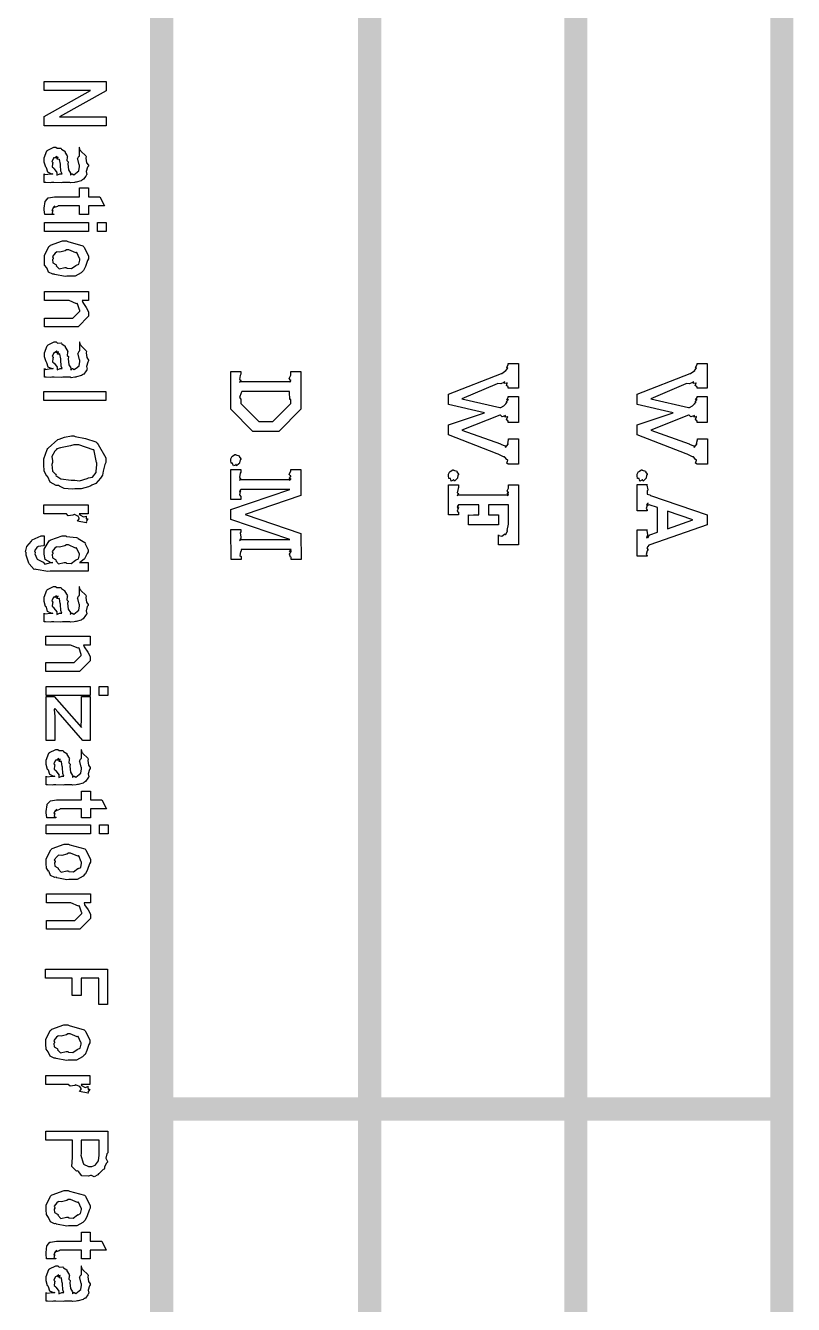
# Model space of a CAD drawing. Extents: x 0.1 to 11.6, y 0.3 to 16.2.
# Drawn here: x 3.052 to 3.717, y 1.623 to 2.729 of the extents above; entities that cross this region are included whole.
import ezdxf

# ---------------------------------------------------------------- set-up
doc = ezdxf.new("R2010")
doc.units = 0
doc.header["$MEASUREMENT"] = 0

msp = doc.modelspace()

# ---------------------------------------------------------------- linework, layer by layer
at = {"color": 0, "const_width": 0.02}
for points in [[(3.16997, 0.52832), (3.16997, 4.18001)], [(3.34999, 0.52832), (3.34999, 4.18001)], [(3.52832, 0.52832), (3.52832, 4.18001)], [(3.70665, 0.52832), (3.70665, 4.18001)], [(3.16997, 1.79167), (3.70665, 1.79167)]]:
    msp.add_lwpolyline(points, dxfattribs=at)
at = {"color": 0}
for points in [[(3.06819, 2.68093), (3.12181, 2.68093), (3.12181, 2.6729), (3.08165, 2.65033), (3.12181, 2.65033), (3.12181, 2.64253), (3.06819, 2.64253), (3.06819, 2.65056), (3.10835, 2.67312), (3.06819, 2.67312), (3.06819, 2.68093)], [(3.0759, 2.60118), (3.07503, 2.60086), (3.0714, 2.60238), (3.07031, 2.60613), (3.07004, 2.60661), (3.06961, 2.60688), (3.06831, 2.61128), (3.06831, 2.61268), (3.06831, 2.61486), (3.07064, 2.62088), (3.07113, 2.62136), (3.07135, 2.62158), (3.07656, 2.62418), (3.07829, 2.62418), (3.07829, 2.62418), (3.07949, 2.62315), (3.08268, 2.62332), (3.08306, 2.6231), (3.08333, 2.6225), (3.0861, 2.62061), (3.08632, 2.62028), (3.08615, 2.61979), (3.08832, 2.61654), (3.08849, 2.61615), (3.08817, 2.61535), (3.08794, 2.61253), (3.08908, 2.61154), (3.08914, 2.61117), (3.08871, 2.6096), (3.08925, 2.60444), (3.0911, 2.60172), (3.09131, 2.60118), (3.0911, 2.60092), (3.09099, 2.59983), (3.09218, 2.60118), (3.09261, 2.60118), (3.09256, 2.60113), (3.09407, 2.60021), (3.09694, 2.60249), (3.09717, 2.60271), (3.09717, 2.60271), (3.09831, 2.60362), (3.0989, 2.60736), (3.0989, 2.60856), (3.09864, 2.60883), (3.09744, 2.61372), (3.09717, 2.61399), (3.09717, 2.61399), (3.09836, 2.61632), (3.0989, 2.61637), (3.0989, 2.62418), (3.09864, 2.62397), (3.09928, 2.62169), (3.09978, 2.62136), (3.09999, 2.62076), (3.10444, 2.61654), (3.10476, 2.61594), (3.10444, 2.61475), (3.10499, 2.61068), (3.1065, 2.60846), (3.1065, 2.60769), (3.10574, 2.60678), (3.10476, 2.60297), (3.10519, 2.60058), (3.10499, 2.6001), (3.10428, 2.59918), (3.10226, 2.59631), (3.10151, 2.59592), (3.10129, 2.59576), (3.10042, 2.59511), (3.09597, 2.59392), (3.09543, 2.59381), (3.0944, 2.59358), (3.09136, 2.59321), (3.0905, 2.59358), (3.09022, 2.59358), (3.08415, 2.59358), (3.0829, 2.59332), (3.07667, 2.59358), (3.0746, 2.59358), (3.07351, 2.59332), (3.06961, 2.59358), (3.06831, 2.59358), (3.06831, 2.60118), (3.06874, 2.60038), (3.07411, 2.60118), (3.0759, 2.60118)], [(3.08371, 2.60118), (3.08371, 2.60118), (3.08274, 2.60331), (3.08246, 2.60856), (3.08242, 2.60943), (3.08231, 2.60949), (3.0816, 2.61356), (3.08154, 2.61376), (3.08111, 2.61361), (3.07949, 2.61372), (3.08051, 2.61567), (3.08046, 2.61572), (3.07997, 2.6154), (3.07824, 2.61475), (3.07915, 2.61637), (3.07915, 2.61637), (3.07856, 2.61589), (3.0765, 2.61453), (3.07676, 2.61507), (3.07676, 2.61507), (3.07622, 2.61436), (3.07503, 2.61182), (3.0759, 2.61083), (3.0759, 2.61051), (3.07547, 2.60986), (3.07519, 2.6071), (3.07676, 2.6059), (3.07699, 2.60553), (3.07688, 2.60542), (3.07937, 2.60226), (3.07958, 2.60206), (3.07932, 2.60167), (3.07932, 2.59993), (3.08176, 2.60118), (3.08263, 2.60118), (3.08371, 2.60118)], [(3.07682, 2.56586), (3.06901, 2.56586), (3.06885, 2.56597), (3.06836, 2.56999), (3.06836, 2.57129), (3.06836, 2.57129), (3.06907, 2.57704), (3.06922, 2.57736), (3.06933, 2.57753), (3.07172, 2.58024), (3.07204, 2.5804), (3.07204, 2.5804), (3.07725, 2.58128), (3.07899, 2.58128), (3.09896, 2.58128), (3.09896, 2.58886), (3.10656, 2.58886), (3.10656, 2.58128), (3.11654, 2.58128), (3.12044, 2.57346), (3.10656, 2.57346), (3.10656, 2.56586), (3.09896, 2.56586), (3.09896, 2.57346), (3.08051, 2.57346), (3.07975, 2.57292), (3.07704, 2.57189), (3.07747, 2.57324), (3.07747, 2.57324), (3.07704, 2.57275), (3.07568, 2.57124), (3.07639, 2.57194), (3.07639, 2.57194), (3.07596, 2.5714), (3.07503, 2.56944), (3.07596, 2.56939), (3.07596, 2.56933), (3.07557, 2.56885), (3.07519, 2.56683), (3.07667, 2.56625), (3.07682, 2.56586)], [(3.06842, 2.55903), (3.10661, 2.55903), (3.10661, 2.55121), (3.06842, 2.55121), (3.06842, 2.55903)], [(3.11442, 2.55903), (3.12201, 2.55903), (3.12201, 2.55121), (3.11442, 2.55121), (3.11442, 2.55903)], [(3.08751, 2.54297), (3.08876, 2.54249), (3.10183, 2.53885), (3.10271, 2.53797), (3.10281, 2.53717), (3.10661, 2.53), (3.10661, 2.52756), (3.10574, 2.52604), (3.104, 2.52094), (3.10243, 2.51742), (3.10161, 2.51671), (3.10038, 2.51535), (3.09511, 2.51253), (3.08974, 2.51238), (3.08794, 2.51238), (3.08632, 2.5121), (3.07753, 2.514), (3.07688, 2.51432), (3.07574, 2.51421), (3.07215, 2.5159), (3.0709, 2.51915), (3.07058, 2.51975), (3.07047, 2.51975), (3.06868, 2.52214), (3.06842, 2.52621), (3.06842, 2.52756), (3.06842, 2.53039), (3.07238, 2.53814), (3.07319, 2.53885), (3.07362, 2.53939), (3.08404, 2.54297), (3.08751, 2.54297)], [(3.08751, 2.53515), (3.08632, 2.53435), (3.08182, 2.53315), (3.07932, 2.53353), (3.07883, 2.53321), (3.07785, 2.53239), (3.07536, 2.52946), (3.07601, 2.52806), (3.07601, 2.52756), (3.07557, 2.52697), (3.07574, 2.52403), (3.07835, 2.52251), (3.07883, 2.52214), (3.07867, 2.52154), (3.08122, 2.51887), (3.0861, 2.51997), (3.08772, 2.51997), (3.088, 2.51942), (3.09196, 2.51915), (3.09571, 2.52181), (3.09619, 2.52214), (3.09625, 2.52208), (3.09825, 2.52294), (3.09901, 2.52642), (3.09901, 2.52756), (3.09874, 2.52778), (3.09663, 2.53288), (3.09619, 2.53321), (3.09571, 2.53267), (3.08951, 2.53515), (3.08751, 2.53515)], [(3.06853, 2.49924), (3.10672, 2.49924), (3.10672, 2.49143), (3.10107, 2.49143), (3.10161, 2.48981), (3.10471, 2.48529), (3.10672, 2.48161), (3.10672, 2.48036), (3.10672, 2.47775), (3.0976, 2.46864), (3.09153, 2.46864), (3.06853, 2.46864), (3.06853, 2.47624), (3.08979, 2.47624), (3.09304, 2.47624), (3.09912, 2.48232), (3.09912, 2.48296), (3.09885, 2.48324), (3.09711, 2.48861), (3.09674, 2.48904), (3.09631, 2.48861), (3.08979, 2.49143), (3.08763, 2.49143), (3.06853, 2.49143), (3.06853, 2.49924)], [(3.07617, 2.43256), (3.07531, 2.43224), (3.07167, 2.43375), (3.07058, 2.4375), (3.07031, 2.43799), (3.06988, 2.43826), (3.06858, 2.44265), (3.06857, 2.44407), (3.06858, 2.44624), (3.0709, 2.45225), (3.0714, 2.45275), (3.07161, 2.45296), (3.07682, 2.45557), (3.07856, 2.45557), (3.07856, 2.45557), (3.07975, 2.45454), (3.08296, 2.45469), (3.08333, 2.45449), (3.08361, 2.45389), (3.08637, 2.45199), (3.08658, 2.45165), (3.08643, 2.45117), (3.0886, 2.44792), (3.08876, 2.44754), (3.08843, 2.44672), (3.08822, 2.4439), (3.08936, 2.44293), (3.0894, 2.44254), (3.08897, 2.44097), (3.08951, 2.43582), (3.09136, 2.43311), (3.09158, 2.43256), (3.09136, 2.43229), (3.09125, 2.43121), (3.09244, 2.43257), (3.09287, 2.43256), (3.09283, 2.43251), (3.09435, 2.43158), (3.09722, 2.43386), (3.09744, 2.43408), (3.09744, 2.43408), (3.09858, 2.435), (3.09918, 2.43875), (3.09918, 2.43994), (3.0989, 2.44021), (3.09771, 2.4451), (3.09744, 2.44536), (3.09744, 2.44536), (3.09864, 2.44769), (3.09918, 2.44775), (3.09918, 2.45557), (3.0989, 2.45535), (3.09956, 2.45307), (3.10004, 2.45275), (3.10026, 2.45215), (3.10471, 2.44792), (3.10503, 2.44732), (3.10471, 2.44613), (3.10525, 2.44206), (3.10678, 2.43983), (3.10678, 2.43907), (3.10601, 2.43815), (3.10503, 2.43435), (3.10547, 2.43197), (3.10525, 2.43147), (3.10454, 2.43056), (3.10254, 2.42768), (3.10178, 2.42731), (3.10156, 2.42714), (3.10069, 2.42649), (3.09625, 2.42529), (3.09571, 2.42518), (3.09467, 2.42497), (3.09164, 2.42458), (3.09076, 2.42497), (3.0905, 2.42497), (3.08442, 2.42497), (3.08317, 2.42469), (3.07693, 2.42497), (3.07488, 2.42497), (3.07378, 2.42469), (3.06988, 2.42497), (3.06858, 2.42497), (3.06857, 2.43256), (3.06901, 2.43175), (3.07437, 2.43256), (3.07617, 2.43256)], [(3.08399, 2.43256), (3.08399, 2.43256), (3.08301, 2.43468), (3.08274, 2.43994), (3.08268, 2.44081), (3.08257, 2.44086), (3.08188, 2.44493), (3.08182, 2.44515), (3.08137, 2.44499), (3.07975, 2.4451), (3.08078, 2.44704), (3.08074, 2.4471), (3.08024, 2.44678), (3.0785, 2.44613), (3.07943, 2.44775), (3.07943, 2.44775), (3.07883, 2.44726), (3.07676, 2.4459), (3.07704, 2.44644), (3.07704, 2.44644), (3.0765, 2.44575), (3.07531, 2.44319), (3.07617, 2.44222), (3.07617, 2.44189), (3.07574, 2.44124), (3.07547, 2.43847), (3.07704, 2.43728), (3.07725, 2.4369), (3.07715, 2.43679), (3.07964, 2.43365), (3.07986, 2.43343), (3.07958, 2.43306), (3.07958, 2.43132), (3.08203, 2.43256), (3.0829, 2.43256), (3.08399, 2.43256)], [(3.47885, 2.34987), (3.47017, 2.34987), (3.46994, 2.34978), (3.46858, 2.35064), (3.4694, 2.35335), (3.46929, 2.35357), (3.46853, 2.35374), (3.46701, 2.35596), (3.46669, 2.35618), (3.46588, 2.35613), (3.46121, 2.35851), (3.46039, 2.35878), (3.41808, 2.37506), (3.41808, 2.38374), (3.44933, 2.39415), (3.41808, 2.40153), (3.41808, 2.41043), (3.46408, 2.42822), (3.46425, 2.42811), (3.46787, 2.43072), (3.46799, 2.43083), (3.46793, 2.43083), (3.46783, 2.43072), (3.4694, 2.43278), (3.46951, 2.433), (3.4694, 2.43294), (3.46858, 2.43349), (3.46994, 2.43608), (3.46994, 2.4369), (3.47863, 2.4369), (3.47863, 2.41564), (3.46994, 2.41564), (3.46994, 2.41672), (3.46967, 2.41667), (3.46838, 2.41775), (3.46903, 2.41997), (3.46886, 2.42019), (3.46847, 2.41986), (3.46669, 2.4196), (3.46669, 2.42128), (3.46669, 2.42128), (3.4661, 2.42057), (3.46338, 2.41926), (3.46083, 2.4196), (3.46018, 2.41932), (3.42979, 2.40631), (3.46257, 2.39871), (3.46343, 2.39893), (3.46604, 2.40022), (3.46604, 2.40022), (3.46804, 2.40224), (3.46821, 2.4024), (3.4681, 2.40235), (3.46767, 2.40207), (3.46903, 2.4036), (3.46907, 2.40369), (3.46892, 2.40364), (3.46832, 2.4036), (3.46983, 2.40549), (3.46994, 2.40565), (3.46972, 2.40549), (3.46864, 2.40543), (3.46994, 2.40756), (3.46994, 2.40826), (3.47863, 2.40826), (3.47863, 2.3859), (3.46994, 2.3859), (3.46994, 2.38743), (3.46963, 2.38742), (3.46847, 2.38872), (3.4694, 2.39074), (3.46929, 2.39089), (3.46892, 2.39068), (3.46729, 2.39051), (3.46756, 2.39199), (3.46756, 2.39199), (3.46701, 2.39149), (3.46451, 2.39074), (3.46306, 2.39219), (3.46257, 2.39219), (3.42979, 2.37918), (3.46322, 2.36724), (3.46343, 2.36697), (3.46685, 2.3655), (3.46799, 2.3655), (3.46778, 2.36524), (3.46739, 2.36421), (3.46897, 2.36604), (3.46907, 2.36615), (3.46892, 2.36594), (3.46838, 2.36529), (3.46972, 2.36708), (3.46972, 2.36768), (3.46957, 2.36774), (3.47017, 2.37082), (3.47017, 2.37179), (3.47885, 2.37181), (3.47885, 2.34987)], [(3.64219, 2.34987), (3.63351, 2.34987), (3.63331, 2.34978), (3.63194, 2.35064), (3.63276, 2.35335), (3.63265, 2.35357), (3.63189, 2.35374), (3.63037, 2.35596), (3.63004, 2.35618), (3.62924, 2.35613), (3.62457, 2.35851), (3.62375, 2.35878), (3.58143, 2.37506), (3.58143, 2.38374), (3.61268, 2.39415), (3.58143, 2.40153), (3.58143, 2.41043), (3.62744, 2.42822), (3.62761, 2.42811), (3.63124, 2.43072), (3.63135, 2.43083), (3.63129, 2.43083), (3.63118, 2.43072), (3.63276, 2.43278), (3.63286, 2.433), (3.63276, 2.43294), (3.63194, 2.43349), (3.63331, 2.43608), (3.63331, 2.4369), (3.64199, 2.4369), (3.64199, 2.41564), (3.63331, 2.41564), (3.63331, 2.41672), (3.63303, 2.41667), (3.63172, 2.41775), (3.63238, 2.41997), (3.63222, 2.42019), (3.63183, 2.41986), (3.63004, 2.4196), (3.63004, 2.42128), (3.63004, 2.42128), (3.62944, 2.42057), (3.62674, 2.41928), (3.62418, 2.4196), (3.62354, 2.41932), (3.59315, 2.40631), (3.62592, 2.39871), (3.62679, 2.39893), (3.62939, 2.40022), (3.62939, 2.40022), (3.6314, 2.40224), (3.63157, 2.4024), (3.63146, 2.40235), (3.63103, 2.40207), (3.63238, 2.4036), (3.63243, 2.40369), (3.63226, 2.40364), (3.63167, 2.4036), (3.63319, 2.40549), (3.63331, 2.40565), (3.63308, 2.40549), (3.632, 2.40543), (3.63331, 2.40756), (3.63331, 2.40825), (3.64199, 2.40826), (3.64199, 2.3859), (3.63331, 2.3859), (3.63331, 2.38742), (3.63297, 2.38742), (3.63183, 2.38872), (3.63276, 2.39074), (3.63265, 2.3909), (3.63226, 2.39068), (3.63064, 2.39051), (3.63092, 2.39199), (3.63092, 2.39199), (3.63037, 2.3915), (3.62788, 2.39074), (3.62642, 2.39219), (3.62592, 2.39219), (3.59315, 2.37918), (3.62657, 2.36724), (3.62679, 2.36697), (3.63021, 2.3655), (3.63135, 2.3655), (3.63113, 2.36524), (3.63075, 2.36421), (3.63232, 2.36604), (3.63243, 2.36615), (3.63226, 2.36594), (3.63172, 2.36529), (3.63308, 2.36708), (3.63308, 2.36768), (3.63292, 2.36774), (3.63351, 2.37082), (3.63351, 2.37179), (3.64219, 2.37181), (3.64219, 2.34987)], [(3.22976, 2.43001), (3.23844, 2.43001), (3.23844, 2.42763), (3.23796, 2.4266), (3.23731, 2.42301), (3.23844, 2.42242), (3.23844, 2.42219), (3.23813, 2.42193), (3.23731, 2.42079), (3.23844, 2.42133), (3.23844, 2.42133), (3.28162, 2.42133), (3.28131, 2.42122), (3.28033, 2.421), (3.28162, 2.42225), (3.28162, 2.42264), (3.28142, 2.42258), (3.28033, 2.42399), (3.28162, 2.42675), (3.28162, 2.42763), (3.28162, 2.43001), (3.29031, 2.43001), (3.29031, 2.40896), (3.29031, 2.39725), (3.27121, 2.37815), (3.26036, 2.37814), (3.24886, 2.37814), (3.22976, 2.39724), (3.22976, 2.40701), (3.22976, 2.43001)], [(3.06793, 2.4126), (3.12153, 2.4126), (3.12153, 2.40478), (3.06793, 2.40478), (3.06793, 2.4126)], [(3.23931, 2.41265), (3.23861, 2.41151), (3.23742, 2.40744), (3.23844, 2.40597), (3.23844, 2.40549), (3.23844, 2.40224), (3.25407, 2.38683), (3.26014, 2.38682), (3.26622, 2.38682), (3.28162, 2.40224), (3.28162, 2.40571), (3.28093, 2.40588), (3.28071, 2.412), (3.28054, 2.41265), (3.23931, 2.41265)], [(3.09403, 2.37429), (3.09517, 2.37381), (3.104, 2.37196), (3.11301, 2.36908), (3.11421, 2.368), (3.11501, 2.36692), (3.12158, 2.35519), (3.12158, 2.35129), (3.12071, 2.34956), (3.11919, 2.34358), (3.11865, 2.34022), (3.11811, 2.33936), (3.11697, 2.33768), (3.1129, 2.33301), (3.10954, 2.3316), (3.10856, 2.33111), (3.10656, 2.33029), (3.10042, 2.3284), (3.09608, 2.32829), (3.09467, 2.32829), (3.09239, 2.32818), (3.08561, 2.32883), (3.0816, 2.33083), (3.08057, 2.33132), (3.07872, 2.33137), (3.0734, 2.33421), (3.07156, 2.33871), (3.07101, 2.33957), (3.07064, 2.33951), (3.06836, 2.34358), (3.06799, 2.34939), (3.06799, 2.35129), (3.06799, 2.35433), (3.07086, 2.36258), (3.07146, 2.36344), (3.07178, 2.36356), (3.08018, 2.37104), (3.08122, 2.37147), (3.08122, 2.37147), (3.08578, 2.37321), (3.09196, 2.37429), (3.09403, 2.37429)], [(3.09403, 2.36649), (3.09119, 2.36556), (3.08242, 2.36388), (3.0791, 2.3629), (3.07861, 2.36214), (3.07742, 2.361), (3.07497, 2.35628), (3.07557, 2.35254), (3.07557, 2.35129), (3.07503, 2.34961), (3.07536, 2.34381), (3.07807, 2.34099), (3.07861, 2.34022), (3.0785, 2.34006), (3.08279, 2.33703), (3.09169, 2.33589), (3.09467, 2.33589), (3.09467, 2.33589), (3.09896, 2.33524), (3.10558, 2.33751), (3.10661, 2.33783), (3.10661, 2.33783), (3.11003, 2.33865), (3.11322, 2.34267), (3.11333, 2.34326), (3.11313, 2.34358), (3.11399, 2.34924), (3.11399, 2.35107), (3.11361, 2.35129), (3.1116, 2.36139), (3.11117, 2.36214), (3.11057, 2.36219), (3.09814, 2.36649), (3.09403, 2.36649)], [(3.2385, 2.35374), (3.2379, 2.35346), (3.23742, 2.35092), (3.23719, 2.35069), (3.23671, 2.35004), (3.23481, 2.34825), (3.23432, 2.34939), (3.23415, 2.34939), (3.23383, 2.34901), (3.23199, 2.34842), (3.23133, 2.35047), (3.23113, 2.35069), (3.23107, 2.35064), (3.22999, 2.35069), (3.22982, 2.35297), (3.22982, 2.35374), (3.22982, 2.35449), (3.2309, 2.35656), (3.23113, 2.35676), (3.23122, 2.35667), (3.2334, 2.35807), (3.23415, 2.35807), (3.2341, 2.35786), (3.23699, 2.35699), (3.23719, 2.35676), (3.23693, 2.35644), (3.2385, 2.35443), (3.2385, 2.35374)], [(3.22982, 2.3106), (3.28082, 2.32775), (3.2385, 2.32775), (3.23817, 2.32742), (3.23736, 2.32622), (3.2385, 2.32665), (3.2385, 2.32665), (3.23801, 2.32601), (3.23736, 2.32329), (3.2385, 2.32178), (3.2385, 2.32124), (3.2385, 2.31907), (3.22982, 2.31907), (3.22982, 2.34511), (3.2385, 2.34511), (3.2385, 2.34293), (3.23801, 2.34185), (3.23736, 2.33817), (3.2385, 2.33751), (3.2385, 2.33729), (3.23817, 2.33703), (3.23736, 2.33587), (3.2385, 2.33643), (3.2385, 2.33643), (3.28168, 2.33643), (3.28136, 2.33632), (3.28039, 2.33604), (3.28168, 2.33703), (3.28168, 2.33729), (3.28142, 2.33718), (3.28039, 2.33751), (3.28168, 2.33914), (3.28168, 2.33968), (3.28153, 2.33963), (3.28039, 2.34088), (3.28168, 2.34407), (3.28168, 2.34511), (3.29036, 2.34511), (3.29036, 2.32254), (3.24219, 2.30626), (3.29036, 2.28976), (3.29058, 2.26719), (3.2819, 2.26719), (3.2819, 2.26936), (3.28153, 2.26938), (3.2806, 2.27181), (3.2819, 2.27425), (3.2819, 2.27501), (3.28162, 2.27474), (3.2806, 2.27403), (3.2819, 2.27588), (3.2819, 2.27588), (3.23872, 2.27588), (3.23872, 2.27588), (3.23872, 2.2749), (3.23872, 2.27457), (3.23822, 2.27376), (3.23757, 2.27083), (3.23872, 2.26975), (3.23872, 2.26936), (3.23872, 2.26719), (3.23003, 2.26719), (3.22982, 2.29324), (3.2385, 2.29324), (3.2385, 2.29107), (3.23779, 2.29036), (3.2385, 2.28668), (3.2385, 2.28543), (3.23817, 2.28504), (3.23736, 2.28358), (3.2385, 2.28456), (3.2385, 2.28456), (3.28082, 2.28456), (3.22982, 2.30192), (3.22982, 2.3106)], [(3.42692, 2.3405), (3.42632, 2.34022), (3.42583, 2.33767), (3.42563, 2.33746), (3.42512, 2.33681), (3.42324, 2.33501), (3.42275, 2.33615), (3.42258, 2.33615), (3.42225, 2.33578), (3.42042, 2.33518), (3.41976, 2.33724), (3.41954, 2.33746), (3.41949, 2.3374), (3.4184, 2.33746), (3.41824, 2.33974), (3.41824, 2.3405), (3.41824, 2.34125), (3.41932, 2.34332), (3.41954, 2.34353), (3.41965, 2.34343), (3.42182, 2.34483), (3.42258, 2.34483), (3.42253, 2.34463), (3.4254, 2.34375), (3.42563, 2.34353), (3.42535, 2.34321), (3.42692, 2.34119), (3.42692, 2.3405)], [(3.59022, 2.3405), (3.58963, 2.34022), (3.58914, 2.33768), (3.58892, 2.33746), (3.58843, 2.33681), (3.58653, 2.33501), (3.58604, 2.33615), (3.58589, 2.33615), (3.58556, 2.33578), (3.58371, 2.33518), (3.58306, 2.33724), (3.58285, 2.33746), (3.58279, 2.3374), (3.58171, 2.33746), (3.58154, 2.33974), (3.58154, 2.3405), (3.58154, 2.34125), (3.58263, 2.34332), (3.58285, 2.34353), (3.58296, 2.34343), (3.58512, 2.34483), (3.58589, 2.34483), (3.58583, 2.34463), (3.58871, 2.34375), (3.58892, 2.34353), (3.58865, 2.34321), (3.59022, 2.34119), (3.59022, 2.3405)], [(3.47011, 2.3145), (3.45275, 2.3145), (3.45275, 2.30583), (3.45275, 2.30583), (3.45356, 2.30583), (3.45383, 2.30583), (3.45383, 2.30583), (3.45953, 2.30583), (3.46143, 2.30583), (3.46143, 2.29736), (3.4356, 2.29736), (3.4356, 2.30583), (3.43593, 2.30572), (3.43989, 2.30583), (3.44125, 2.30583), (3.44125, 2.30583), (3.44303, 2.30583), (3.44362, 2.30583), (3.44362, 2.30583), (3.44428, 2.30583), (3.44428, 2.30583), (3.44428, 2.31451), (3.42692, 2.31451), (3.4266, 2.31418), (3.42578, 2.31315), (3.42692, 2.31407), (3.42692, 2.31407), (3.42654, 2.31364), (3.42578, 2.31207), (3.42692, 2.31213), (3.42692, 2.31213), (3.42643, 2.31153), (3.42578, 2.30914), (3.42692, 2.30832), (3.42692, 2.308), (3.42692, 2.30583), (3.41824, 2.30583), (3.41824, 2.33186), (3.42692, 2.33188), (3.42692, 2.32969), (3.42643, 2.32867), (3.42578, 2.32508), (3.42692, 2.32449), (3.42692, 2.32428), (3.42654, 2.32394), (3.42578, 2.32269), (3.42692, 2.32319), (3.42692, 2.32319), (3.47011, 2.32318), (3.46978, 2.32308), (3.46881, 2.32269), (3.47011, 2.32357), (3.47011, 2.32383), (3.46983, 2.32374), (3.46881, 2.32378), (3.47011, 2.32514), (3.47011, 2.32557), (3.46989, 2.32551), (3.46881, 2.32665), (3.47011, 2.32894), (3.47011, 2.32969), (3.47011, 2.33186), (3.47879, 2.33188), (3.47879, 2.28), (3.46143, 2.28), (3.46143, 2.28868), (3.46164, 2.28814), (3.46442, 2.28743), (3.46653, 2.28928), (3.46685, 2.28933), (3.46679, 2.28922), (3.46739, 2.28857), (3.46912, 2.29172), (3.46924, 2.29215), (3.46881, 2.29232), (3.47011, 2.2979), (3.47011, 2.29975), (3.47011, 2.3145)], [(3.5989, 2.29085), (3.5989, 2.31213), (3.59174, 2.31451), (3.59136, 2.31435), (3.5899, 2.3144), (3.59088, 2.31603), (3.59088, 2.31603), (3.5905, 2.3156), (3.58946, 2.31424), (3.59044, 2.31472), (3.59044, 2.31472), (3.58996, 2.31407), (3.58914, 2.31147), (3.59022, 2.31), (3.59022, 2.30951), (3.58154, 2.30951), (3.58154, 2.33208), (3.59022, 2.33208), (3.58968, 2.33165), (3.59056, 2.32753), (3.59065, 2.32731), (3.59022, 2.32667), (3.59022, 2.32394), (3.5925, 2.32318), (3.59283, 2.32275), (3.64208, 2.30583), (3.64208, 2.29736), (3.59239, 2.28), (3.59164, 2.27957), (3.5899, 2.27729), (3.59071, 2.27599), (3.59065, 2.27567), (3.59011, 2.27474), (3.58914, 2.27154), (3.59022, 2.2704), (3.59022, 2.27001), (3.58154, 2.27001), (3.58154, 2.29281), (3.59022, 2.29281), (3.58968, 2.29226), (3.59039, 2.28847), (3.59044, 2.28825), (3.59011, 2.28771), (3.58957, 2.28581), (3.59071, 2.28694), (3.5911, 2.28694), (3.59088, 2.28678), (3.59039, 2.28608), (3.59224, 2.28842), (3.59239, 2.28868), (3.5989, 2.29085)], [(3.06808, 2.31446), (3.10628, 2.31446), (3.10628, 2.30664), (3.09868, 2.30664), (3.09907, 2.30583), (3.10221, 2.3041), (3.10454, 2.30485), (3.10476, 2.30469), (3.10454, 2.30425), (3.10476, 2.30236), (3.10628, 2.30251), (3.10628, 2.30251), (3.10574, 2.30197), (3.10454, 2.29981), (3.10482, 2.29915), (3.10476, 2.29904), (3.09717, 2.30057), (3.09717, 2.30057), (3.09868, 2.30236), (3.09868, 2.30296), (3.09868, 2.30296), (3.0976, 2.30479), (3.09739, 2.3049), (3.09739, 2.3049), (3.09446, 2.3061), (3.09412, 2.30621), (3.09304, 2.30561), (3.08914, 2.30507), (3.08751, 2.30664), (3.08697, 2.30664), (3.06808, 2.30664), (3.06808, 2.31446)], [(3.60758, 2.29389), (3.6295, 2.30149), (3.60758, 2.30908), (3.60758, 2.29389)], [(3.06814, 2.28765), (3.06814, 2.27985), (3.0676, 2.27897), (3.06299, 2.27854), (3.06272, 2.27832), (3.06196, 2.27751), (3.06, 2.27468), (3.06054, 2.27339), (3.06054, 2.27289), (3.06011, 2.27208), (3.06196, 2.26801), (3.06228, 2.26769), (3.06228, 2.26769), (3.06689, 2.26519), (3.06749, 2.26508), (3.06739, 2.26497), (3.06885, 2.26335), (3.074, 2.26465), (3.07574, 2.26465), (3.07422, 2.26443), (3.06907, 2.26725), (3.06814, 2.27197), (3.06814, 2.27354), (3.06814, 2.27615), (3.07264, 2.28336), (3.07357, 2.28396), (3.07406, 2.2844), (3.08376, 2.28765), (3.08703, 2.28765), (3.08751, 2.28717), (3.09625, 2.2864), (3.097, 2.28614), (3.09765, 2.28549), (3.10351, 2.2819), (3.10394, 2.28136), (3.10368, 2.28082), (3.10633, 2.27556), (3.10633, 2.27376), (3.10547, 2.27235), (3.10308, 2.2679), (3.09993, 2.26525), (3.09874, 2.26465), (3.10633, 2.26465), (3.10633, 2.25706), (3.07357, 2.25706), (3.07156, 2.25678), (3.06136, 2.25851), (3.06076, 2.25879), (3.05957, 2.25868), (3.05524, 2.26363), (3.0549, 2.26422), (3.0549, 2.26422), (3.05274, 2.27106), (3.05274, 2.27333), (3.05219, 2.27382), (3.05339, 2.27849), (3.05718, 2.2831), (3.05772, 2.28375), (3.05789, 2.28424), (3.06554, 2.28765), (3.06814, 2.28765)], [(3.08746, 2.27985), (3.08621, 2.27897), (3.08149, 2.27783), (3.079, 2.27821), (3.07856, 2.27789), (3.07758, 2.27707), (3.07508, 2.27414), (3.07574, 2.27274), (3.07574, 2.27225), (3.07531, 2.27165), (3.07547, 2.26872), (3.07807, 2.26719), (3.07856, 2.26682), (3.0784, 2.26622), (3.08078, 2.26357), (3.08561, 2.26465), (3.08724, 2.26465), (3.08757, 2.26406), (3.09164, 2.26389), (3.09543, 2.26665), (3.09592, 2.26704), (3.09597, 2.26699), (3.09799, 2.26779), (3.09874, 2.27132), (3.09874, 2.27246), (3.09847, 2.27257), (3.09636, 2.27735), (3.09592, 2.27767), (3.09543, 2.27718), (3.08942, 2.27985), (3.08746, 2.27985)], [(3.07579, 2.22092), (3.07493, 2.2206), (3.07129, 2.22211), (3.07021, 2.22586), (3.06993, 2.22635), (3.0695, 2.22661), (3.06819, 2.23101), (3.06819, 2.23242), (3.06819, 2.2346), (3.07053, 2.24061), (3.07101, 2.2411), (3.07124, 2.24132), (3.07644, 2.24392), (3.07818, 2.24393), (3.07818, 2.24393), (3.07937, 2.24289), (3.08257, 2.24306), (3.08296, 2.24283), (3.08322, 2.24224), (3.08599, 2.24035), (3.08621, 2.24001), (3.08604, 2.23953), (3.08822, 2.23628), (3.08838, 2.23589), (3.08806, 2.23508), (3.08783, 2.23226), (3.08897, 2.23128), (3.08903, 2.2309), (3.0886, 2.22933), (3.08914, 2.22418), (3.09099, 2.22146), (3.09119, 2.22092), (3.09099, 2.22065), (3.09088, 2.21957), (3.09207, 2.22092), (3.0925, 2.22092), (3.09244, 2.22086), (3.09397, 2.21994), (3.09685, 2.22222), (3.09706, 2.22244), (3.09706, 2.22244), (3.09819, 2.22336), (3.09879, 2.22711), (3.09879, 2.22831), (3.09853, 2.22857), (3.09733, 2.23346), (3.09706, 2.23372), (3.09706, 2.23372), (3.09825, 2.23606), (3.09879, 2.23611), (3.09879, 2.24393), (3.09853, 2.24371), (3.09918, 2.24143), (3.09967, 2.2411), (3.09987, 2.2405), (3.10433, 2.23628), (3.10465, 2.23568), (3.10433, 2.23449), (3.10487, 2.23042), (3.10639, 2.22819), (3.10639, 2.22743), (3.10562, 2.22651), (3.10465, 2.22271), (3.10508, 2.22032), (3.10487, 2.21983), (3.10417, 2.21892), (3.10215, 2.21604), (3.1014, 2.21565), (3.10118, 2.2155), (3.10032, 2.21485), (3.09586, 2.21365), (3.09532, 2.21354), (3.09429, 2.21332), (3.09125, 2.21294), (3.09039, 2.21332), (3.09011, 2.21332), (3.08404, 2.21332), (3.08279, 2.21306), (3.07656, 2.21332), (3.07449, 2.21332), (3.0734, 2.21306), (3.0695, 2.21332), (3.06819, 2.21332), (3.06819, 2.22092), (3.06862, 2.22011), (3.074, 2.22092), (3.07579, 2.22092)], [(3.08361, 2.22092), (3.08361, 2.22092), (3.08263, 2.22304), (3.08236, 2.22831), (3.08231, 2.22917), (3.08219, 2.22922), (3.08149, 2.23329), (3.08143, 2.23351), (3.081, 2.23335), (3.07937, 2.23344), (3.0804, 2.2354), (3.08035, 2.23546), (3.07986, 2.23514), (3.07813, 2.23449), (3.07904, 2.23611), (3.07904, 2.23611), (3.07844, 2.23562), (3.07639, 2.23426), (3.07667, 2.23481), (3.07667, 2.23481), (3.07611, 2.2341), (3.07493, 2.23156), (3.07579, 2.23058), (3.07579, 2.23025), (3.07536, 2.2296), (3.07508, 2.22683), (3.07667, 2.22564), (3.07688, 2.22526), (3.07676, 2.22515), (3.07926, 2.222), (3.07949, 2.22179), (3.07921, 2.2214), (3.07921, 2.21967), (3.08165, 2.22092), (3.08251, 2.22092), (3.08361, 2.22092)], [(3.06982, 2.20101), (3.10801, 2.20101), (3.10801, 2.19319), (3.10238, 2.19319), (3.10292, 2.19157), (3.10601, 2.18707), (3.10801, 2.18338), (3.10801, 2.18213), (3.10801, 2.17953), (3.0989, 2.17042), (3.09283, 2.17042), (3.06982, 2.17042), (3.06982, 2.178), (3.0911, 2.178), (3.09435, 2.178), (3.10042, 2.18408), (3.10042, 2.18474), (3.10015, 2.185), (3.09842, 2.19038), (3.09804, 2.19081), (3.0976, 2.19038), (3.0911, 2.19319), (3.08892, 2.19319), (3.06982, 2.19319), (3.06982, 2.20101)], [(3.06988, 2.15733), (3.10807, 2.15733), (3.10807, 2.14953), (3.06988, 2.14953), (3.06988, 2.15733)], [(3.06988, 2.14882), (3.07704, 2.14882), (3.10047, 2.1219), (3.10021, 2.12267), (3.10047, 2.12864), (3.10047, 2.13058), (3.10047, 2.14882), (3.10807, 2.14882), (3.10807, 2.11062), (3.10178, 2.11062), (3.08029, 2.13514), (3.07747, 2.1384), (3.07682, 2.13738), (3.07747, 2.13151), (3.07747, 2.1295), (3.07747, 2.11062), (3.06988, 2.11062), (3.06988, 2.14882)], [(3.11589, 2.15733), (3.12349, 2.15733), (3.12349, 2.14953), (3.11589, 2.14953), (3.11589, 2.15733)], [(3.07758, 2.07986), (3.07671, 2.07954), (3.07308, 2.08106), (3.072, 2.08479), (3.07172, 2.08529), (3.07129, 2.08556), (3.06999, 2.08996), (3.06999, 2.09136), (3.06999, 2.09353), (3.07232, 2.09956), (3.07281, 2.10004), (3.07303, 2.10026), (3.07824, 2.10286), (3.07997, 2.10286), (3.07997, 2.10286), (3.08117, 2.10183), (3.08436, 2.102), (3.08475, 2.10178), (3.08501, 2.10118), (3.08778, 2.09928), (3.088, 2.09896), (3.08783, 2.09847), (3.09, 2.09521), (3.09017, 2.09483), (3.08985, 2.09403), (3.08963, 2.09119), (3.09076, 2.09022), (3.09082, 2.08985), (3.09039, 2.08828), (3.09093, 2.08311), (3.09278, 2.0804), (3.09299, 2.07986), (3.09278, 2.07958), (3.09267, 2.0785), (3.09386, 2.07986), (3.09429, 2.07986), (3.09424, 2.07981), (3.09576, 2.07889), (3.09864, 2.08117), (3.09885, 2.08137), (3.09885, 2.08137), (3.09999, 2.08231), (3.10058, 2.08604), (3.10058, 2.08724), (3.10032, 2.08751), (3.09912, 2.09239), (3.09885, 2.09267), (3.09885, 2.09267), (3.10004, 2.095), (3.10058, 2.09506), (3.10058, 2.10286), (3.10032, 2.10265), (3.10097, 2.10038), (3.10146, 2.10004), (3.10167, 2.09944), (3.10613, 2.09522), (3.10644, 2.09463), (3.10613, 2.09343), (3.10667, 2.08936), (3.10818, 2.08712), (3.10818, 2.08637), (3.10742, 2.08544), (3.10644, 2.08165), (3.10688, 2.07926), (3.10667, 2.07878), (3.10596, 2.07786), (3.10394, 2.07499), (3.10319, 2.0746), (3.10297, 2.07443), (3.10211, 2.07379), (3.09765, 2.0726), (3.09711, 2.07249), (3.09608, 2.07226), (3.09304, 2.07189), (3.09218, 2.07226), (3.0919, 2.07226), (3.08583, 2.07226), (3.08458, 2.072), (3.07835, 2.07226), (3.07628, 2.07226), (3.07519, 2.072), (3.07129, 2.07226), (3.06999, 2.07226), (3.06999, 2.07986), (3.07042, 2.07904), (3.07579, 2.07986), (3.07758, 2.07986)], [(3.08539, 2.07986), (3.08539, 2.07986), (3.08442, 2.08197), (3.08415, 2.08724), (3.0841, 2.08811), (3.08399, 2.08817), (3.08328, 2.09224), (3.08322, 2.09244), (3.08279, 2.09229), (3.08117, 2.09239), (3.08219, 2.09435), (3.08214, 2.0944), (3.08165, 2.09407), (3.07992, 2.09343), (3.08083, 2.09506), (3.08083, 2.09506), (3.08024, 2.09457), (3.07818, 2.09321), (3.07844, 2.09375), (3.07844, 2.09375), (3.0779, 2.09304), (3.07671, 2.0905), (3.07758, 2.08951), (3.07758, 2.08919), (3.07715, 2.08854), (3.07688, 2.08578), (3.07844, 2.08458), (3.07867, 2.08421), (3.07856, 2.0841), (3.08106, 2.08094), (3.08128, 2.08074), (3.081, 2.08035), (3.081, 2.07861), (3.08344, 2.07986), (3.08431, 2.07986), (3.08539, 2.07986)], [(3.0785, 2.04378), (3.07069, 2.04378), (3.07053, 2.04389), (3.07004, 2.0479), (3.07004, 2.04921), (3.07004, 2.04921), (3.07075, 2.05496), (3.0709, 2.05528), (3.07101, 2.05544), (3.0734, 2.05817), (3.07374, 2.05832), (3.07374, 2.05832), (3.07894, 2.05919), (3.08068, 2.05919), (3.10064, 2.05919), (3.10064, 2.06678), (3.10824, 2.06679), (3.10824, 2.05919), (3.11822, 2.05919), (3.12213, 2.05138), (3.10824, 2.05138), (3.10824, 2.04378), (3.10064, 2.04378), (3.10064, 2.05138), (3.08219, 2.05138), (3.08143, 2.05083), (3.07872, 2.04981), (3.07915, 2.05115), (3.07915, 2.05115), (3.07872, 2.05067), (3.07736, 2.04915), (3.07807, 2.04986), (3.07807, 2.04986), (3.07764, 2.04932), (3.07671, 2.04736), (3.07764, 2.04731), (3.07764, 2.04725), (3.07725, 2.04676), (3.07688, 2.04476), (3.07835, 2.04417), (3.0785, 2.04378)], [(3.0701, 2.03771), (3.10829, 2.03771), (3.10829, 2.02989), (3.0701, 2.02989), (3.0701, 2.03771)], [(3.1161, 2.03771), (3.12369, 2.03771), (3.12369, 2.02989), (3.1161, 2.02989), (3.1161, 2.03771)], [(3.08919, 2.02083), (3.09044, 2.02035), (3.10351, 2.01671), (3.10439, 2.01585), (3.10449, 2.01503), (3.10829, 2.00786), (3.10829, 2.00543), (3.10742, 2.0039), (3.10568, 1.99881), (3.10411, 1.99528), (3.10331, 1.99457), (3.10206, 1.99322), (3.09679, 1.9904), (3.09142, 1.99024), (3.08963, 1.99024), (3.088, 1.98996), (3.07921, 1.99186), (3.07856, 1.99219), (3.07742, 1.99208), (3.07383, 1.99376), (3.0726, 1.99701), (3.07226, 1.99761), (3.07215, 1.99761), (3.07036, 2), (3.0701, 2.00407), (3.0701, 2.00543), (3.0701, 2.00825), (3.07406, 2.016), (3.07488, 2.01671), (3.07531, 2.01725), (3.08572, 2.02083), (3.08919, 2.02083)], [(3.08919, 2.01303), (3.088, 2.01221), (3.0835, 2.01101), (3.081, 2.01139), (3.08051, 2.01107), (3.07954, 2.01025), (3.07704, 2.00732), (3.07769, 2.00592), (3.07769, 2.00543), (3.07726, 2.00483), (3.07742, 2.0019), (3.08003, 2.00037), (3.08051, 2), (3.08035, 1.9994), (3.0829, 1.99675), (3.08778, 1.99783), (3.0894, 1.99783), (3.08968, 1.99729), (3.09364, 1.99701), (3.09739, 1.99968), (3.09787, 2), (3.09793, 1.99994), (3.09993, 2.00081), (3.10069, 2.00429), (3.10069, 2.00543), (3.10042, 2.00564), (3.09831, 2.01074), (3.09787, 2.01107), (3.09739, 2.01053), (3.09119, 2.01303), (3.08919, 2.01303)], [(3.07021, 1.97792), (3.1084, 1.97792), (3.1084, 1.97011), (3.10275, 1.97011), (3.10329, 1.96847), (3.10639, 1.96397), (3.1084, 1.96029), (3.1084, 1.95904), (3.1084, 1.95643), (3.09928, 1.94732), (3.09321, 1.94732), (3.07021, 1.94732), (3.07021, 1.95492), (3.09147, 1.95492), (3.09472, 1.95492), (3.10081, 1.96099), (3.10081, 1.96164), (3.10053, 1.96192), (3.09879, 1.96729), (3.09842, 1.96772), (3.09799, 1.96728), (3.09147, 1.97011), (3.08931, 1.97011), (3.07021, 1.97011), (3.07021, 1.97792)], [(3.06956, 1.91276), (3.12315, 1.91276), (3.12315, 1.88217), (3.11556, 1.88217), (3.11556, 1.90494), (3.10015, 1.90494), (3.10015, 1.88975), (3.09256, 1.88976), (3.09256, 1.90494), (3.06956, 1.90494), (3.06956, 1.91276)], [(3.08871, 1.86442), (3.08996, 1.86393), (3.10303, 1.86029), (3.10389, 1.85943), (3.104, 1.85861), (3.10781, 1.85146), (3.10781, 1.84901), (3.10693, 1.8475), (3.10519, 1.84239), (3.10363, 1.83886), (3.10281, 1.83817), (3.10157, 1.83681), (3.09631, 1.83399), (3.09093, 1.83382), (3.08914, 1.83382), (3.08751, 1.83356), (3.07872, 1.83544), (3.07807, 1.83578), (3.07693, 1.83567), (3.07335, 1.83735), (3.0721, 1.8406), (3.07178, 1.84119), (3.07167, 1.84119), (3.06988, 1.84358), (3.06961, 1.84765), (3.06961, 1.84901), (3.06961, 1.85183), (3.07357, 1.8596), (3.07437, 1.86029), (3.07482, 1.86083), (3.08524, 1.86442), (3.08871, 1.86442)], [(3.08871, 1.85661), (3.08751, 1.85579), (3.08301, 1.8546), (3.08051, 1.85499), (3.08003, 1.85465), (3.07904, 1.85385), (3.07656, 1.85092), (3.07721, 1.8495), (3.07721, 1.84901), (3.07676, 1.84842), (3.07693, 1.84549), (3.07954, 1.84397), (3.08003, 1.84358), (3.07986, 1.84299), (3.08242, 1.84033), (3.08729, 1.84142), (3.08892, 1.84142), (3.08919, 1.84088), (3.09315, 1.8406), (3.0969, 1.84326), (3.09739, 1.84358), (3.09744, 1.84353), (3.09944, 1.8444), (3.10021, 1.84787), (3.10021, 1.84901), (3.09993, 1.84924), (3.09782, 1.85433), (3.09739, 1.85465), (3.0969, 1.85411), (3.09071, 1.85661), (3.08871, 1.85661)], [(3.06972, 1.82075), (3.10792, 1.82075), (3.10792, 1.81293), (3.10032, 1.81293), (3.10069, 1.81213), (3.10385, 1.81039), (3.10618, 1.81114), (3.10639, 1.81099), (3.10618, 1.81054), (3.10639, 1.80865), (3.10792, 1.80881), (3.10792, 1.80881), (3.10736, 1.80826), (3.10618, 1.8061), (3.10644, 1.80544), (3.10639, 1.80533), (3.09879, 1.80686), (3.09879, 1.80686), (3.10032, 1.80865), (3.10032, 1.80925), (3.10032, 1.80925), (3.09924, 1.81108), (3.09901, 1.81119), (3.09901, 1.81119), (3.09608, 1.81239), (3.09576, 1.8125), (3.09467, 1.8119), (3.09076, 1.81136), (3.08914, 1.81293), (3.0886, 1.81293), (3.06972, 1.81293), (3.06972, 1.82075)], [(3.06976, 1.77246), (3.12337, 1.77246), (3.12337, 1.75358), (3.12256, 1.75288), (3.12175, 1.74903), (3.12299, 1.74625), (3.12294, 1.74576), (3.12213, 1.7449), (3.1205, 1.74154), (3.12056, 1.74001), (3.12033, 1.73969), (3.11931, 1.73915), (3.11589, 1.73583), (3.11535, 1.73557), (3.11469, 1.73475), (3.11154, 1.73307), (3.10915, 1.73404), (3.1084, 1.73404), (3.10676, 1.73346), (3.10097, 1.73394), (3.09808, 1.73753), (3.09733, 1.73817), (3.09635, 1.73796), (3.09218, 1.74197), (3.09278, 1.74972), (3.09278, 1.75228), (3.09278, 1.76465), (3.06976, 1.76465), (3.06976, 1.77246)], [(3.10038, 1.76465), (3.10038, 1.75271), (3.1001, 1.75174), (3.102, 1.7449), (3.10232, 1.74447), (3.10226, 1.74392), (3.10667, 1.74186), (3.10818, 1.74186), (3.10818, 1.74186), (3.10938, 1.74186), (3.11242, 1.74317), (3.11274, 1.74338), (3.11274, 1.74338), (3.11524, 1.74669), (3.11535, 1.74707), (3.11535, 1.74707), (3.11578, 1.75146), (3.11578, 1.75293), (3.11578, 1.76465), (3.10038, 1.76465)], [(3.08897, 1.72108), (3.09022, 1.7206), (3.10329, 1.71696), (3.10417, 1.7161), (3.10428, 1.71528), (3.10807, 1.70811), (3.10807, 1.70568), (3.10721, 1.70415), (3.10547, 1.69906), (3.10389, 1.69553), (3.10308, 1.69482), (3.10183, 1.69347), (3.09657, 1.69065), (3.09119, 1.69049), (3.0894, 1.69049), (3.08778, 1.69021), (3.07899, 1.69211), (3.07835, 1.69244), (3.07721, 1.69233), (3.07362, 1.69401), (3.07238, 1.69726), (3.07204, 1.69786), (3.07194, 1.69786), (3.07015, 1.70025), (3.06988, 1.70432), (3.06988, 1.70568), (3.06988, 1.7085), (3.07383, 1.71625), (3.07465, 1.71696), (3.07508, 1.7175), (3.0855, 1.72108), (3.08897, 1.72108)], [(3.08897, 1.71328), (3.08778, 1.71246), (3.08328, 1.71126), (3.08078, 1.71164), (3.08029, 1.71132), (3.07932, 1.7105), (3.07682, 1.70757), (3.07747, 1.70617), (3.07747, 1.70568), (3.07704, 1.70508), (3.07721, 1.70215), (3.07981, 1.70063), (3.08029, 1.70025), (3.08014, 1.69965), (3.08268, 1.697), (3.08757, 1.69808), (3.08919, 1.69808), (3.08946, 1.69754), (3.09343, 1.69726), (3.09717, 1.69993), (3.09765, 1.70025), (3.09771, 1.70019), (3.09972, 1.70107), (3.10047, 1.70454), (3.10047, 1.70568), (3.10021, 1.70589), (3.09808, 1.711), (3.09765, 1.71132), (3.09717, 1.71078), (3.09099, 1.71328), (3.08897, 1.71328)], [(3.0784, 1.66194), (3.07058, 1.66194), (3.07042, 1.66206), (3.06993, 1.66607), (3.06993, 1.66738), (3.06993, 1.66738), (3.07064, 1.67312), (3.07081, 1.67344), (3.0709, 1.67361), (3.07329, 1.67632), (3.07362, 1.67649), (3.07362, 1.67649), (3.07883, 1.67736), (3.08057, 1.67736), (3.10053, 1.67736), (3.10053, 1.68494), (3.10813, 1.68496), (3.10813, 1.67736), (3.11811, 1.67736), (3.12201, 1.66954), (3.10813, 1.66954), (3.10813, 1.66194), (3.10053, 1.66194), (3.10053, 1.66954), (3.08208, 1.66954), (3.08132, 1.669), (3.07861, 1.66797), (3.07904, 1.66933), (3.07904, 1.66933), (3.07861, 1.66883), (3.07725, 1.66732), (3.07796, 1.66803), (3.07796, 1.66803), (3.07753, 1.66749), (3.07661, 1.66553), (3.07753, 1.66547), (3.07753, 1.66542), (3.07715, 1.66493), (3.07676, 1.66293), (3.07824, 1.66233), (3.0784, 1.66194)], [(3.07758, 1.63292), (3.07671, 1.6326), (3.07308, 1.63411), (3.072, 1.63786), (3.07172, 1.63835), (3.07129, 1.63861), (3.06999, 1.64301), (3.06999, 1.64442), (3.06999, 1.6466), (3.07232, 1.65261), (3.07281, 1.6531), (3.07303, 1.65332), (3.07824, 1.65593), (3.07997, 1.65593), (3.07997, 1.65593), (3.08117, 1.65489), (3.08436, 1.65506), (3.08475, 1.65483), (3.08501, 1.65424), (3.08778, 1.65235), (3.088, 1.65201), (3.08783, 1.65153), (3.09, 1.64828), (3.09017, 1.6479), (3.08985, 1.64708), (3.08963, 1.64426), (3.09076, 1.64328), (3.09082, 1.6429), (3.09039, 1.64133), (3.09093, 1.63618), (3.09278, 1.63346), (3.09299, 1.63292), (3.09278, 1.63265), (3.09267, 1.63157), (3.09386, 1.63292), (3.09429, 1.63292), (3.09424, 1.63286), (3.09576, 1.63194), (3.09864, 1.63422), (3.09885, 1.63444), (3.09885, 1.63444), (3.09999, 1.63536), (3.10058, 1.63911), (3.10058, 1.64031), (3.10032, 1.64057), (3.09912, 1.64546), (3.09885, 1.64572), (3.09885, 1.64572), (3.10004, 1.64806), (3.10058, 1.64811), (3.10058, 1.65593), (3.10032, 1.65571), (3.10097, 1.65343), (3.10146, 1.6531), (3.10167, 1.6525), (3.10613, 1.64828), (3.10644, 1.64768), (3.10613, 1.64649), (3.10667, 1.64242), (3.10818, 1.64019), (3.10818, 1.63943), (3.10742, 1.63851), (3.10644, 1.63471), (3.10688, 1.63232), (3.10667, 1.63183), (3.10596, 1.63092), (3.10394, 1.62804), (3.10319, 1.62765), (3.10297, 1.6275), (3.10211, 1.62685), (3.09765, 1.62565), (3.09711, 1.62554), (3.09608, 1.62533), (3.09304, 1.62494), (3.09218, 1.62532), (3.0919, 1.62532), (3.08583, 1.62532), (3.08458, 1.62506), (3.07835, 1.62532), (3.07628, 1.62532), (3.07519, 1.62506), (3.07129, 1.62532), (3.06999, 1.62532), (3.06999, 1.63292), (3.07042, 1.63211), (3.07579, 1.63292), (3.07758, 1.63292)], [(3.08539, 1.63292), (3.08539, 1.63292), (3.08442, 1.63504), (3.08415, 1.64031), (3.0841, 1.64117), (3.08399, 1.64122), (3.08328, 1.64529), (3.08322, 1.64551), (3.08279, 1.64535), (3.08117, 1.64546), (3.08219, 1.6474), (3.08214, 1.64746), (3.08165, 1.64714), (3.07992, 1.64649), (3.08083, 1.64811), (3.08083, 1.64811), (3.08024, 1.64762), (3.07818, 1.64626), (3.07844, 1.64681), (3.07844, 1.64681), (3.0779, 1.64611), (3.07671, 1.64356), (3.07758, 1.64258), (3.07758, 1.64225), (3.07715, 1.6416), (3.07688, 1.63883), (3.07844, 1.63764), (3.07867, 1.63726), (3.07856, 1.63715), (3.08106, 1.634), (3.08128, 1.63379), (3.081, 1.6334), (3.081, 1.63167), (3.08344, 1.63292), (3.08431, 1.63292), (3.08539, 1.63292)]]:
    msp.add_lwpolyline(points, close=True, dxfattribs=at)

doc.saveas('drawing.dxf')
